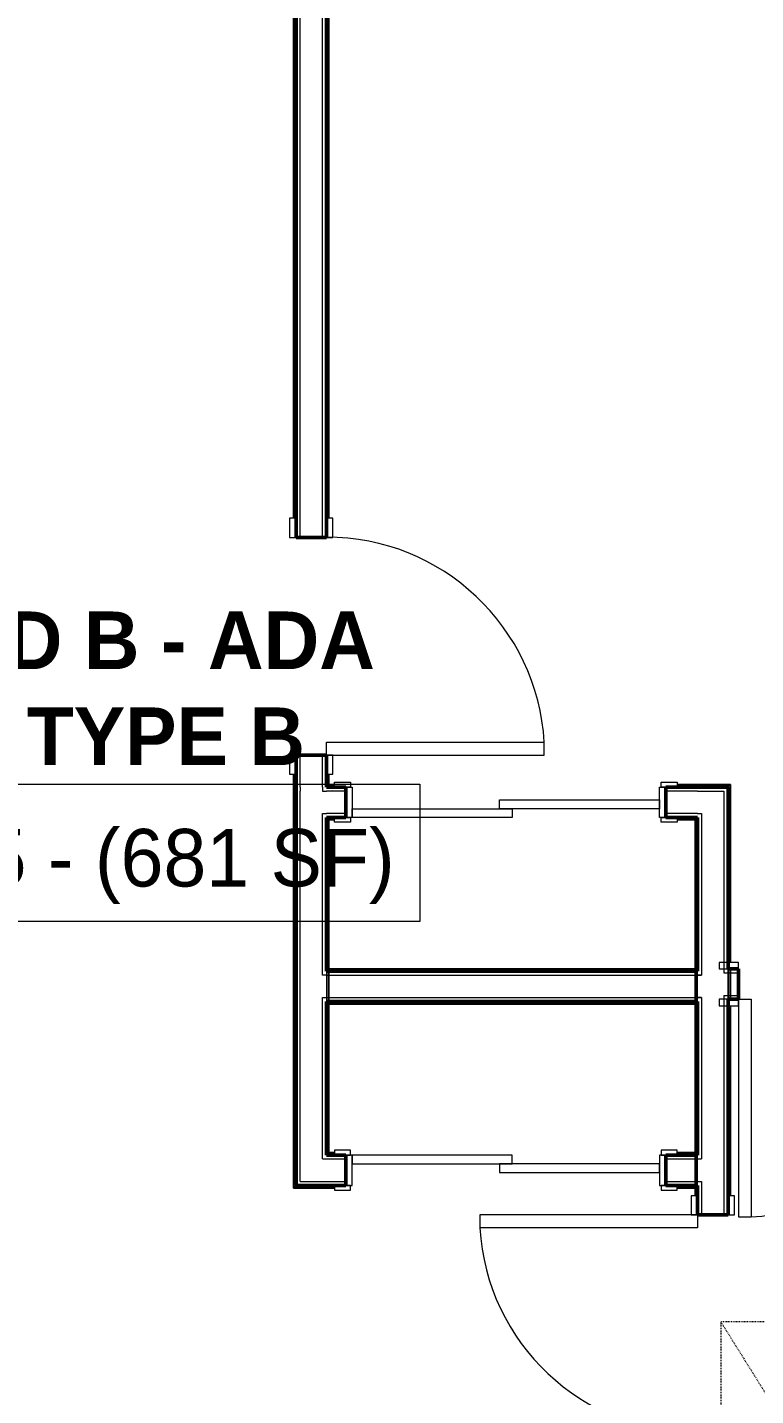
# Model space of a CAD drawing. Header units: inches. Extents: x -4218 to -1830, y 9756 to 12426.
# Drawn here: x -3090 to -2976.3, y 10524.6 to 10738.4 of the extents above; entities that cross this region are included whole.
import ezdxf

# ---------------------------------------------------------------- set-up
doc = ezdxf.new("R2010")
doc.units = ezdxf.units.IN
doc.header["$MEASUREMENT"] = 0
doc.linetypes.add('Dash', pattern=[0.25, 0.125, -0.125])
for name, color, linetype, lineweight in [('0-1', 7, 'Continuous', 5), ('0-2', 252, 'Continuous', 9), ('A-AREA-IDEN', 2, 'Continuous', 9), ('A-DOOR-1', 7, 'Continuous', 9), ('A-DOOR-2', 50, 'Continuous', 20), ('A-DOOR-FRAM-1', 50, 'Continuous', 20), ('A-GENM-HDLN-1', 7, 'Dash', 9), ('A-GENM-HDLN-2', 252, 'Dash', 9), ('A-WALL-1', 250, 'Continuous', 50), ('A-WALL-2', 10, 'Continuous', 13), ('A-WALL-3', 253, 'Continuous', 9), ('A-WALL-4', 254, 'Continuous', 9), ('A-WALL-5', 252, 'Continuous', 9), ('A-WALL-6', 7, 'Continuous', 9)]:
    doc.layers.add(name, color=color, linetype=linetype, lineweight=lineweight)
doc.styles.add('Century Gothic', font='ufonts.com_century-gothic.ttf', dxfattribs={"height": 9})
doc.styles.add('Century Gothic_B', font='GOTHICB.TTF', dxfattribs={"height": 9})

# ---------------------------------------------------------------- blocks, each defined once
blk = doc.blocks.new('Basic Wall _ INT - W4BØF - _5_8 GYP - 2X4 WOOD_BATT_ - 5_8 GYP_ - ___-2682874-BACKGROUND - 1ST FLOOR')
at = {"layer": 'A-WALL-3'}
for p, q in [((-3048.02, 10661.71), (-3048.02, 10658.71)), ((-3048.02, 10624.71), (-3048.02, 10621.71))]:
    blk.add_line(p, q, dxfattribs=at)
at = {"layer": 'A-WALL-5'}
for p, q in [((-3048.37, 10812.89), (-3048.43, 10812.89)), ((-3048.23, 10812.89), (-3048.37, 10812.89)), ((-3048.37, 10661.71), (-3048.37, 10812.89)), ((-3048.16, 10812.89), (-3048.22, 10812.89)), ((-3048.02, 10812.89), (-3048.04, 10812.89)), ((-3048.02, 10812.89), (-3048.02, 10661.71)), ((-3048.37, 10619.71), (-3048.37, 10621.71)), ((-3048.02, 10621.71), (-3048.02, 10619.71))]:
    blk.add_line(p, q, dxfattribs=at)
at = {"layer": 'A-WALL-6'}
for p, q in [((-3048.43, 10812.89), (-3048.15, 10812.89)), ((-3048.43, 10661.71), (-3048.43, 10812.89)), ((-3048.15, 10812.89), (-3048.15, 10661.71)), ((-3048.15, 10812.89), (-3048.06, 10812.89)), ((-3048.06, 10812.89), (-3048.02, 10812.89)), ((-3048.43, 10619.71), (-3048.43, 10621.71)), ((-3048.15, 10621.71), (-3048.15, 10619.71))]:
    blk.add_line(p, q, dxfattribs=at)
blk = doc.blocks.new('Basic Wall _ INT - W4BØF - _5_8 GYP - 2X4 WOOD_BATT_ - 5_8 GYP_ - ___-2682873-BACKGROUND - 1ST FLOOR')
at = {"layer": 'A-WALL-3'}
for p, q in [((-3042.92, 10785.63), (-3042.92, 10785.75)), ((-3043.27, 10785.34), (-3043.27, 10784.71)), ((-3042.92, 10785.54), (-3042.92, 10785.63)), ((-3042.92, 10785.48), (-3042.92, 10785.54)), ((-3042.92, 10784.72), (-3042.92, 10785.34)), ((-3042.92, 10781.21), (-3042.92, 10784.71)), ((-3043.27, 10781.21), (-3043.27, 10780.59)), ((-3042.92, 10780.59), (-3042.92, 10781.21)), ((-3042.92, 10780.39), (-3042.92, 10780.44)), ((-3042.92, 10780.3), (-3042.92, 10780.38)), ((-3042.92, 10780.18), (-3042.92, 10780.29)), ((-3043.27, 10661.71), (-3043.27, 10658.71)), ((-3043.27, 10624.71), (-3043.27, 10621.71)), ((-3043.27, 10619.71), (-3043.25, 10619.74)), ((-3043.13, 10619.85), (-3043.07, 10619.92)), ((-3043.06, 10619.92), (-3042.92, 10620.07)), ((-3042.92, 10620.07), (-3042.86, 10620.13))]:
    blk.add_line(p, q, dxfattribs=at)
at = {"layer": 'A-WALL-4'}
blk.add_line((-3043.27, 10784.71), (-3043.27, 10781.21), dxfattribs=at)
at = {"layer": 'A-WALL-5'}
for p, q in [((-3043.25, 10812.89), (-3043.27, 10812.89)), ((-3043.27, 10812.89), (-3043.27, 10785.34)), ((-3043.07, 10812.89), (-3043.13, 10812.89)), ((-3042.92, 10812.89), (-3043.06, 10812.89)), ((-3042.86, 10812.89), (-3042.92, 10812.89)), ((-3042.92, 10785.75), (-3042.92, 10812.89)), ((-3042.86, 10785.63), (-3042.86, 10785.75)), ((-3043.15, 10784.72), (-3043.15, 10785.34)), ((-3043.15, 10781.21), (-3043.15, 10784.7)), ((-3042.86, 10785.54), (-3042.86, 10785.63)), ((-3042.86, 10785.48), (-3042.86, 10785.54)), ((-3042.86, 10784.73), (-3042.86, 10785.34)), ((-3042.86, 10781.21), (-3042.86, 10784.71)), ((-3043.27, 10780.59), (-3043.27, 10661.71)), ((-3043.15, 10780.59), (-3043.15, 10781.21)), ((-3042.92, 10661.71), (-3042.92, 10780.18)), ((-3042.86, 10780.59), (-3042.86, 10781.2)), ((-3042.86, 10780.39), (-3042.86, 10780.44)), ((-3042.86, 10780.3), (-3042.86, 10780.38)), ((-3042.86, 10780.18), (-3042.86, 10780.29)), ((-3043.27, 10621.71), (-3043.27, 10619.71)), ((-3042.92, 10620.07), (-3042.92, 10621.71))]:
    blk.add_line(p, q, dxfattribs=at)
at = {"layer": 'A-WALL-6'}
for p, q in [((-3043.27, 10812.89), (-3043.23, 10812.89)), ((-3043.23, 10812.89), (-3043.15, 10812.89)), ((-3043.15, 10785.34), (-3043.15, 10812.89)), ((-3043.15, 10812.89), (-3042.86, 10812.89)), ((-3042.86, 10785.75), (-3042.86, 10812.89)), ((-3043.15, 10661.71), (-3043.15, 10780.59)), ((-3042.86, 10661.71), (-3042.86, 10780.18)), ((-3043.15, 10619.84), (-3043.15, 10621.71)), ((-3042.86, 10620.13), (-3042.86, 10621.71))]:
    blk.add_line(p, q, dxfattribs=at)
at = {"layer": 'A-WALL-6', "flags": 128}
for points in [[(-3043.15, 10619.84), (-3043.15, 10619.84), (-3043.16, 10619.83), (-3043.17, 10619.82), (-3043.19, 10619.8), (-3043.21, 10619.78), (-3043.23, 10619.76)], [(-3042.86, 10620.13), (-3042.98, 10620.01), (-3043.07, 10619.92), (-3043.13, 10619.86), (-3043.15, 10619.84)]]:
    blk.add_lwpolyline(points, dxfattribs=at)
blk = doc.blocks.new('Basic Wall _ INT - W4BØF - _5_8 GYP - 2X4 WOOD_BATT_ - 5_8 GYP_ - ___-2682876-BACKGROUND - 1ST FLOOR')
at = {"layer": 'A-WALL-3'}
for p, q in [((-3048.37, 10557.11), (-3048.43, 10557.05)), ((-3048.23, 10557.26), (-3048.37, 10557.11)), ((-3048.16, 10557.32), (-3048.22, 10557.26)), ((-3048.02, 10557.46), (-3048.04, 10557.44)), ((-3041.33, 10557.46), (-3042.02, 10557.46)), ((-2988.52, 10557.46), (-2990.27, 10557.46)), ((-2985.74, 10557.11), (-2985.63, 10557.11)), ((-2985.62, 10557.11), (-2985.53, 10557.11)), ((-2985.53, 10557.11), (-2985.47, 10557.11)), ((-2985.32, 10557.4), (-2985.32, 10557.36)), ((-2985.32, 10557.36), (-2985.32, 10557.35)), ((-2985.32, 10557.35), (-2985.32, 10557.34)), ((-2985.32, 10557.34), (-2985.32, 10557.34)), ((-2985.32, 10557.34), (-2985.32, 10557.05))]:
    blk.add_line(p, q, dxfattribs=at)
at = {"layer": 'A-WALL-4'}
for p, q in [((-2985.32, 10557.44), (-2985.32, 10557.46)), ((-2985.32, 10557.26), (-2985.32, 10557.32)), ((-2985.32, 10557.11), (-2985.32, 10557.26)), ((-2985.32, 10557.05), (-2985.32, 10557.11))]:
    blk.add_line(p, q, dxfattribs=at)
at = {"layer": 'A-WALL-5'}
for p, q in [((-3048.37, 10557.11), (-3042.02, 10557.11)), ((-3042.02, 10557.46), (-3048.02, 10557.46)), ((-2985.32, 10557.46), (-2988.52, 10557.46)), ((-2988.52, 10557.11), (-2985.74, 10557.11)), ((-2985.74, 10557.05), (-2985.63, 10557.05)), ((-2985.62, 10557.05), (-2985.53, 10557.05)), ((-2985.53, 10557.05), (-2985.47, 10557.05)), ((-2985.32, 10557.46), (-2985.32, 10557.42)), ((-2985.32, 10557.42), (-2985.32, 10557.4))]:
    blk.add_line(p, q, dxfattribs=at)
at = {"layer": 'A-WALL-6'}
for p, q in [((-3048.43, 10557.05), (-3042.02, 10557.05)), ((-3048.15, 10557.34), (-3042.02, 10557.34)), ((-2988.52, 10557.34), (-2985.32, 10557.34)), ((-2988.52, 10557.05), (-2985.74, 10557.05))]:
    blk.add_line(p, q, dxfattribs=at)
at = {"layer": 'A-WALL-6', "flags": 128}
for points in [[(-3048.43, 10557.05), (-3048.31, 10557.17), (-3048.22, 10557.26), (-3048.17, 10557.32), (-3048.15, 10557.34)], [(-3048.15, 10557.34), (-3048.14, 10557.34), (-3048.13, 10557.35), (-3048.12, 10557.36), (-3048.1, 10557.38), (-3048.08, 10557.4), (-3048.06, 10557.42)]]:
    blk.add_lwpolyline(points, dxfattribs=at)
blk = doc.blocks.new('Basic Wall _ INT - W4BØF - _5_8 GYP - 2X4 WOOD_BATT_ - 5_8 GYP_ - ___-2682875-BACKGROUND - 1ST FLOOR')
at = {"layer": 'A-WALL-3'}
for p, q in [((-3043.25, 10562.24), (-3043.27, 10562.21)), ((-3043.07, 10562.42), (-3043.13, 10562.35)), ((-3042.92, 10562.57), (-3043.06, 10562.42)), ((-3042.86, 10562.63), (-3042.92, 10562.57)), ((-3040.27, 10562.21), (-3042.02, 10562.21)), ((-2988.52, 10562.21), (-2990.27, 10562.21)), ((-2985.74, 10562.57), (-2985.64, 10562.57)), ((-2985.62, 10562.57), (-2985.54, 10562.57)), ((-2985.53, 10562.57), (-2985.48, 10562.57)), ((-2985.32, 10562.63), (-2985.32, 10562.42)), ((-2985.32, 10562.42), (-2985.32, 10562.36)), ((-2985.32, 10562.36), (-2985.32, 10562.34)), ((-2985.32, 10562.34), (-2985.32, 10562.28))]:
    blk.add_line(p, q, dxfattribs=at)
at = {"layer": 'A-WALL-4'}
for p, q in [((-2985.32, 10562.57), (-2985.32, 10562.63)), ((-2985.32, 10562.42), (-2985.32, 10562.57)), ((-2985.32, 10562.35), (-2985.32, 10562.42)), ((-2985.32, 10562.21), (-2985.32, 10562.24))]:
    blk.add_line(p, q, dxfattribs=at)
at = {"layer": 'A-WALL-5'}
for p, q in [((-3042.02, 10562.21), (-3043.27, 10562.21)), ((-3042.92, 10562.57), (-3042.02, 10562.57)), ((-2988.52, 10562.57), (-2985.74, 10562.57)), ((-2985.32, 10562.21), (-2988.52, 10562.21)), ((-2985.74, 10562.63), (-2985.64, 10562.63)), ((-2985.62, 10562.63), (-2985.54, 10562.63)), ((-2985.53, 10562.63), (-2985.48, 10562.63)), ((-2985.32, 10562.28), (-2985.32, 10562.26)), ((-2985.32, 10562.26), (-2985.32, 10562.21))]:
    blk.add_line(p, q, dxfattribs=at)
at = {"layer": 'A-WALL-6'}
for p, q in [((-3042.02, 10562.34), (-3043.15, 10562.34)), ((-3042.86, 10562.63), (-3042.02, 10562.63)), ((-2988.52, 10562.63), (-2985.74, 10562.63)), ((-2985.32, 10562.34), (-2988.52, 10562.34))]:
    blk.add_line(p, q, dxfattribs=at)
at = {"layer": 'A-WALL-6', "flags": 128}
for points in [[(-3043.23, 10562.26), (-3043.21, 10562.28), (-3043.19, 10562.3), (-3043.17, 10562.32), (-3043.16, 10562.33), (-3043.15, 10562.34), (-3043.15, 10562.34)], [(-3043.15, 10562.34), (-3043.13, 10562.36), (-3043.07, 10562.42), (-3042.98, 10562.51), (-3042.86, 10562.63)]]:
    blk.add_lwpolyline(points, dxfattribs=at)
blk = doc.blocks.new('Basic Wall _ INT - W4BØF - _5_8 GYP - 2X4 WOOD_BATT_ - 5_8 GYP_ - ___-2682878-BACKGROUND - 1ST FLOOR')
at = {"layer": 'A-WALL-3'}
for p, q in [((-2985.53, 10614.76), (-2985.67, 10614.61)), ((-2985.46, 10614.82), (-2985.53, 10614.76)), ((-2985.32, 10614.96), (-2985.35, 10614.94)), ((-2985.67, 10614.61), (-2985.74, 10614.55)), ((-2985.67, 10591.38), (-2985.67, 10591.26)), ((-2985.67, 10591.26), (-2985.67, 10591.17)), ((-2985.67, 10591.17), (-2985.67, 10591.11)), ((-2985.67, 10590.96), (-2985.67, 10586.86)), ((-2985.32, 10586.21), (-2985.32, 10590.96)), ((-2985.67, 10586.84), (-2985.67, 10586.21)), ((-2985.67, 10586.07), (-2985.67, 10586.01)), ((-2985.67, 10586.01), (-2985.67, 10585.92)), ((-2985.67, 10585.92), (-2985.67, 10585.8)), ((-2985.67, 10562.63), (-2985.67, 10562.52)), ((-2985.67, 10562.51), (-2985.67, 10562.42)), ((-2985.67, 10562.42), (-2985.67, 10562.36)), ((-2985.67, 10562.21), (-2985.67, 10557.46)), ((-2985.32, 10557.46), (-2985.32, 10562.21)), ((-2985.67, 10557.32), (-2985.67, 10557.27)), ((-2985.67, 10557.26), (-2985.67, 10557.18)), ((-2985.67, 10557.17), (-2985.67, 10557.06)), ((-2985.32, 10515.84), (-2985.32, 10518.84)), ((-2985.67, 10496.6), (-2985.67, 10496.49)), ((-2985.67, 10496.48), (-2985.67, 10496.4)), ((-2985.67, 10496.39), (-2985.67, 10496.34)), ((-2985.67, 10496.19), (-2985.67, 10491.44)), ((-2985.32, 10491.44), (-2985.32, 10496.19)), ((-2985.67, 10491.29), (-2985.67, 10491.24)), ((-2985.67, 10491.24), (-2985.67, 10491.15)), ((-2985.67, 10491.15), (-2985.67, 10491.03)), ((-2985.62, 10457.54), (-2985.74, 10457.54)), ((-2985.67, 10458.16), (-2985.67, 10457.54)), ((-2985.53, 10457.54), (-2985.62, 10457.54)), ((-2985.45, 10457.54), (-2985.53, 10457.54)), ((-2985.37, 10457.54), (-2985.45, 10457.54)), ((-2985.32, 10457.54), (-2985.37, 10457.54)), ((-2985.32, 10457.54), (-2985.32, 10458.16))]:
    blk.add_line(p, q, dxfattribs=at)
at = {"layer": 'A-WALL-4'}
for p, q in [((-2985.74, 10457.54), (-2985.67, 10457.54)), ((-2985.67, 10457.54), (-2985.53, 10457.54)), ((-2985.53, 10457.54), (-2985.46, 10457.54)), ((-2985.35, 10457.54), (-2985.32, 10457.54))]:
    blk.add_line(p, q, dxfattribs=at)
at = {"layer": 'A-WALL-5'}
for p, q in [((-2985.32, 10590.96), (-2985.32, 10614.96)), ((-2985.67, 10614.61), (-2985.67, 10591.38)), ((-2985.74, 10591.38), (-2985.74, 10591.26)), ((-2985.74, 10591.26), (-2985.74, 10591.17)), ((-2985.74, 10591.17), (-2985.74, 10591.11)), ((-2985.74, 10590.96), (-2985.74, 10586.86)), ((-2985.45, 10590.96), (-2985.45, 10586.85)), ((-2985.74, 10586.84), (-2985.74, 10586.21)), ((-2985.45, 10586.84), (-2985.45, 10586.21)), ((-2985.74, 10586.07), (-2985.74, 10586.01)), ((-2985.74, 10586.01), (-2985.74, 10585.92)), ((-2985.74, 10585.92), (-2985.74, 10585.8)), ((-2985.67, 10585.8), (-2985.67, 10562.63)), ((-2985.32, 10562.21), (-2985.32, 10586.21)), ((-2985.74, 10562.63), (-2985.74, 10562.52)), ((-2985.74, 10562.51), (-2985.74, 10562.42)), ((-2985.74, 10562.42), (-2985.74, 10562.36)), ((-2985.74, 10562.21), (-2985.74, 10557.46)), ((-2985.45, 10562.2), (-2985.45, 10557.48)), ((-2985.74, 10557.32), (-2985.74, 10557.27)), ((-2985.74, 10557.26), (-2985.74, 10557.18)), ((-2985.74, 10557.17), (-2985.74, 10557.06)), ((-2985.67, 10557.06), (-2985.67, 10555.84)), ((-2985.32, 10555.84), (-2985.32, 10557.46)), ((-2985.67, 10515.84), (-2985.67, 10496.6)), ((-2985.32, 10496.19), (-2985.32, 10515.84)), ((-2985.74, 10496.6), (-2985.74, 10496.49)), ((-2985.74, 10496.48), (-2985.74, 10496.4)), ((-2985.74, 10496.39), (-2985.74, 10496.34)), ((-2985.74, 10496.19), (-2985.74, 10491.44)), ((-2985.45, 10496.17), (-2985.45, 10492.06)), ((-2985.74, 10491.29), (-2985.74, 10491.24)), ((-2985.74, 10491.24), (-2985.74, 10491.15)), ((-2985.74, 10491.15), (-2985.74, 10491.04)), ((-2985.67, 10491.03), (-2985.67, 10458.16)), ((-2985.45, 10492.05), (-2985.45, 10491.44)), ((-2985.32, 10458.16), (-2985.32, 10491.44)), ((-2985.74, 10458.16), (-2985.74, 10457.54)), ((-2985.45, 10458.16), (-2985.45, 10457.54))]:
    blk.add_line(p, q, dxfattribs=at)
at = {"layer": 'A-WALL-6'}
for p, q in [((-2985.45, 10614.84), (-2985.45, 10590.96)), ((-2985.74, 10614.55), (-2985.74, 10591.38)), ((-2985.74, 10585.8), (-2985.74, 10562.63)), ((-2985.45, 10586.21), (-2985.45, 10562.21)), ((-2985.74, 10557.05), (-2985.74, 10555.84)), ((-2985.45, 10557.46), (-2985.45, 10555.84)), ((-2985.74, 10515.84), (-2985.74, 10496.6)), ((-2985.45, 10515.84), (-2985.45, 10496.19)), ((-2985.74, 10491.03), (-2985.74, 10458.16)), ((-2985.45, 10491.44), (-2985.45, 10458.16))]:
    blk.add_line(p, q, dxfattribs=at)
at = {"layer": 'A-WALL-6', "flags": 128}
for points in [[(-2985.74, 10614.55), (-2985.62, 10614.67), (-2985.53, 10614.76), (-2985.47, 10614.82), (-2985.45, 10614.84)], [(-2985.45, 10614.84), (-2985.45, 10614.84), (-2985.44, 10614.85), (-2985.42, 10614.86), (-2985.41, 10614.88), (-2985.39, 10614.9), (-2985.37, 10614.92)]]:
    blk.add_lwpolyline(points, dxfattribs=at)
blk = doc.blocks.new('Basic Wall _ INT - W4BØF - _5_8 GYP - 2X4 WOOD_BATT_ - 5_8 GYP_ - ___-2682877-BACKGROUND - 1ST FLOOR')
at = {"layer": 'A-WALL-3'}
for p, q in [((-2980.55, 10619.74), (-2980.57, 10619.71)), ((-2980.37, 10619.92), (-2980.43, 10619.85)), ((-2980.22, 10620.07), (-2980.37, 10619.92)), ((-2980.16, 10620.13), (-2980.22, 10620.07)), ((-2980.57, 10586.54), (-2980.57, 10591.29)), ((-2980.22, 10591.29), (-2980.22, 10587.95)), ((-2980.22, 10587.92), (-2980.22, 10586.54)), ((-2980.57, 10552.84), (-2980.57, 10555.84)), ((-2980.57, 10515.84), (-2980.57, 10518.84)), ((-2980.57, 10457.54), (-2980.57, 10458.13)), ((-2980.53, 10457.54), (-2980.57, 10457.54)), ((-2980.49, 10457.54), (-2980.53, 10457.54)), ((-2980.46, 10457.54), (-2980.49, 10457.54)), ((-2980.45, 10457.54), (-2980.46, 10457.54)), ((-2980.28, 10457.54), (-2980.45, 10457.54)), ((-2980.45, 10457.54), (-2980.45, 10457.54)), ((-2980.16, 10457.54), (-2980.28, 10457.54)), ((-2980.22, 10458.13), (-2980.22, 10457.54))]:
    blk.add_line(p, q, dxfattribs=at)
at = {"layer": 'A-WALL-4'}
for p, q in [((-2980.57, 10457.54), (-2980.55, 10457.54)), ((-2980.43, 10457.54), (-2980.37, 10457.54)), ((-2980.37, 10457.54), (-2980.22, 10457.54)), ((-2980.22, 10457.54), (-2980.16, 10457.54))]:
    blk.add_line(p, q, dxfattribs=at)
at = {"layer": 'A-WALL-5'}
for p, q in [((-2980.57, 10592.29), (-2980.57, 10619.71)), ((-2980.22, 10620.07), (-2980.22, 10592.29)), ((-2980.45, 10586.54), (-2980.45, 10591.29)), ((-2980.16, 10591.29), (-2980.16, 10586.54)), ((-2980.57, 10555.84), (-2980.57, 10585.54)), ((-2980.22, 10585.54), (-2980.22, 10555.84)), ((-2980.57, 10488.13), (-2980.57, 10515.84)), ((-2980.22, 10515.84), (-2980.22, 10488.13)), ((-2980.45, 10457.54), (-2980.45, 10458.13)), ((-2980.16, 10458.13), (-2980.16, 10457.54))]:
    blk.add_line(p, q, dxfattribs=at)
at = {"layer": 'A-WALL-6'}
for p, q in [((-2980.45, 10592.29), (-2980.45, 10619.84)), ((-2980.16, 10620.13), (-2980.16, 10592.29)), ((-2980.45, 10555.84), (-2980.45, 10585.54)), ((-2980.16, 10585.54), (-2980.16, 10555.84)), ((-2980.45, 10488.13), (-2980.45, 10515.84)), ((-2980.16, 10515.84), (-2980.16, 10488.13))]:
    blk.add_line(p, q, dxfattribs=at)
at = {"layer": 'A-WALL-6', "flags": 128}
for points in [[(-2980.53, 10619.76), (-2980.51, 10619.78), (-2980.49, 10619.8), (-2980.47, 10619.82), (-2980.46, 10619.83), (-2980.45, 10619.84), (-2980.45, 10619.84)], [(-2980.45, 10619.84), (-2980.43, 10619.86), (-2980.37, 10619.92), (-2980.28, 10620.01), (-2980.16, 10620.13)]]:
    blk.add_lwpolyline(points, dxfattribs=at)
blk = doc.blocks.new('SWING - SINGLE - FLUSH - 2-10 x 6-8 - PRIVACY-3199407-BACKGROUND - 1ST FLOOR')
at = {"layer": 'A-DOOR-1'}
blk.add_arc((17, 2.37), 34.07, 93.3657, 180, dxfattribs=at)
at = {"layer": 'A-DOOR-2'}
for p, q in [((15, 2.37), (15, 36.38)), ((17, 36.38), (15, 36.38)), ((17, 2.37), (17, 36.38)), ((17, 2.37), (15, 2.37))]:
    blk.add_line(p, q, dxfattribs=at)
at = {"layer": 'A-DOOR-FRAM-1'}
for p, q in [((-17, 3.37), (-20, 3.37)), ((-20, 3.37), (-20, 2.37)), ((-20, 2.37), (-17, 2.37)), ((-17, 2.37), (-17, 3.37)), ((20, 3.37), (17, 3.37)), ((17, 3.37), (17, 2.37)), ((17, 2.37), (20, 2.37)), ((20, 2.37), (20, 3.37)), ((-17, -2.38), (-20, -2.38)), ((-20, -2.38), (-20, -3.38)), ((-20, -3.38), (-17, -3.38)), ((-17, -3.38), (-17, -2.38)), ((20, -2.38), (17, -2.38)), ((17, -2.38), (17, -3.38)), ((17, -3.38), (20, -3.38)), ((20, -3.38), (20, -2.38))]:
    blk.add_line(p, q, dxfattribs=at)
blk = doc.blocks.new('Basic Wall _ INT - W4BØF - _5_8 GYP - 2X4 WOOD_BATT_ - 5_8 GYP_ - ___-2682884-BACKGROUND - 1ST FLOOR')
at = {"layer": 'A-WALL-3'}
for p, q in [((-3048.43, 10557.05), (-3048.37, 10557.11)), ((-3048.37, 10557.11), (-3048.23, 10557.26)), ((-3048.22, 10557.26), (-3048.16, 10557.32)), ((-3048.04, 10557.44), (-3048.02, 10557.46))]:
    blk.add_line(p, q, dxfattribs=at)
at = {"layer": 'A-WALL-5'}
for p, q in [((-3048.37, 10557.11), (-3048.37, 10619.71)), ((-3048.02, 10619.71), (-3048.02, 10557.46))]:
    blk.add_line(p, q, dxfattribs=at)
at = {"layer": 'A-WALL-6'}
for p, q in [((-3048.43, 10557.05), (-3048.43, 10619.71)), ((-3048.15, 10619.71), (-3048.15, 10557.34))]:
    blk.add_line(p, q, dxfattribs=at)
at = {"layer": 'A-WALL-6', "flags": 128}
for points in [[(-3048.15, 10557.34), (-3048.17, 10557.32), (-3048.22, 10557.26), (-3048.31, 10557.17), (-3048.43, 10557.05)], [(-3048.06, 10557.42), (-3048.08, 10557.4), (-3048.1, 10557.38), (-3048.12, 10557.36), (-3048.13, 10557.35), (-3048.14, 10557.34), (-3048.15, 10557.34)]]:
    blk.add_lwpolyline(points, dxfattribs=at)
blk = doc.blocks.new('Basic Wall _ INT - W4BØF - _5_8 GYP - 2X4 WOOD_BATT_ - 5_8 GYP_ - ___-2682883-BACKGROUND - 1ST FLOOR')
at = {"layer": 'A-WALL-3'}
for p, q in [((-3043.25, 10614.94), (-3043.27, 10614.96)), ((-3043.07, 10614.76), (-3043.13, 10614.82)), ((-3042.92, 10614.61), (-3043.06, 10614.76)), ((-3042.86, 10614.55), (-3042.92, 10614.61)), ((-3042.92, 10591.26), (-3042.92, 10591.38)), ((-3042.92, 10591.17), (-3042.92, 10591.26)), ((-3042.92, 10591.11), (-3042.92, 10591.17)), ((-3043.27, 10590.96), (-3043.27, 10586.21)), ((-3042.92, 10590.34), (-3042.92, 10590.96)), ((-3042.92, 10586.21), (-3042.92, 10590.32)), ((-3042.92, 10586.01), (-3042.92, 10586.07)), ((-3042.92, 10585.92), (-3042.92, 10586.01)), ((-3042.92, 10585.8), (-3042.92, 10585.92)), ((-3043.27, 10562.21), (-3043.25, 10562.24)), ((-3043.13, 10562.35), (-3043.07, 10562.42)), ((-3043.06, 10562.42), (-3042.92, 10562.57)), ((-3042.92, 10562.57), (-3042.86, 10562.63))]:
    blk.add_line(p, q, dxfattribs=at)
at = {"layer": 'A-WALL-5'}
for p, q in [((-3043.27, 10614.96), (-3043.27, 10590.96)), ((-3042.92, 10591.38), (-3042.92, 10614.61)), ((-3042.86, 10591.26), (-3042.86, 10591.38)), ((-3042.86, 10591.17), (-3042.86, 10591.26)), ((-3042.86, 10591.11), (-3042.86, 10591.17)), ((-3043.15, 10590.34), (-3043.15, 10590.96)), ((-3043.15, 10586.21), (-3043.15, 10590.33)), ((-3042.86, 10590.34), (-3042.86, 10590.96)), ((-3042.86, 10586.21), (-3042.86, 10590.31)), ((-3043.27, 10586.21), (-3043.27, 10562.21)), ((-3042.92, 10562.57), (-3042.92, 10585.8)), ((-3042.86, 10586.01), (-3042.86, 10586.07)), ((-3042.86, 10585.92), (-3042.86, 10586.01)), ((-3042.86, 10585.8), (-3042.86, 10585.92))]:
    blk.add_line(p, q, dxfattribs=at)
at = {"layer": 'A-WALL-6'}
for p, q in [((-3043.15, 10590.96), (-3043.15, 10614.84)), ((-3042.86, 10591.38), (-3042.86, 10614.55)), ((-3043.15, 10562.34), (-3043.15, 10586.21)), ((-3042.86, 10562.63), (-3042.86, 10585.8))]:
    blk.add_line(p, q, dxfattribs=at)
at = {"layer": 'A-WALL-6', "flags": 128}
for points in [[(-3043.23, 10614.92), (-3043.21, 10614.9), (-3043.19, 10614.88), (-3043.17, 10614.86), (-3043.16, 10614.85), (-3043.15, 10614.84), (-3043.15, 10614.84)], [(-3043.15, 10614.84), (-3043.13, 10614.82), (-3043.07, 10614.76), (-3042.98, 10614.67), (-3042.86, 10614.55)], [(-3043.15, 10562.34), (-3043.15, 10562.34), (-3043.16, 10562.33), (-3043.17, 10562.32), (-3043.19, 10562.3), (-3043.21, 10562.28), (-3043.23, 10562.26)], [(-3042.86, 10562.63), (-3042.98, 10562.51), (-3043.07, 10562.42), (-3043.13, 10562.36), (-3043.15, 10562.34)]]:
    blk.add_lwpolyline(points, dxfattribs=at)
blk = doc.blocks.new('Basic Wall _ INT - W4BØF - _5_8 GYP - 2X4 WOOD_BATT_ - 5_8 GYP_ - ___-2682886-BACKGROUND - 1ST FLOOR')
at = {"layer": 'A-WALL-3'}
for p, q in [((-3043.27, 10614.96), (-3043.25, 10614.94)), ((-3043.13, 10614.82), (-3043.07, 10614.76)), ((-3043.06, 10614.76), (-3042.92, 10614.61)), ((-3042.02, 10614.96), (-3040.27, 10614.96)), ((-2990.27, 10614.96), (-2988.52, 10614.96)), ((-2985.67, 10614.61), (-2985.53, 10614.76)), ((-2985.53, 10614.76), (-2985.46, 10614.82)), ((-2985.35, 10614.94), (-2985.32, 10614.96)), ((-3042.92, 10614.61), (-3042.86, 10614.55)), ((-2985.74, 10614.55), (-2985.67, 10614.61))]:
    blk.add_line(p, q, dxfattribs=at)
at = {"layer": 'A-WALL-5'}
for p, q in [((-3043.27, 10614.96), (-3042.02, 10614.96)), ((-2988.52, 10614.96), (-2985.32, 10614.96)), ((-3042.02, 10614.61), (-3042.92, 10614.61)), ((-2985.67, 10614.61), (-2988.52, 10614.61))]:
    blk.add_line(p, q, dxfattribs=at)
at = {"layer": 'A-WALL-6'}
for p, q in [((-3043.15, 10614.84), (-3042.02, 10614.84)), ((-2988.52, 10614.84), (-2985.45, 10614.84)), ((-3042.02, 10614.55), (-3042.86, 10614.55)), ((-2985.74, 10614.55), (-2988.52, 10614.55))]:
    blk.add_line(p, q, dxfattribs=at)
at = {"layer": 'A-WALL-6', "flags": 128}
for points in [[(-3043.15, 10614.84), (-3043.15, 10614.84), (-3043.16, 10614.85), (-3043.17, 10614.86), (-3043.19, 10614.88), (-3043.21, 10614.9), (-3043.23, 10614.92)], [(-3042.86, 10614.55), (-3042.98, 10614.67), (-3043.07, 10614.76), (-3043.13, 10614.82), (-3043.15, 10614.84)], [(-2985.45, 10614.84), (-2985.47, 10614.82), (-2985.53, 10614.76), (-2985.62, 10614.67), (-2985.74, 10614.55)], [(-2985.37, 10614.92), (-2985.39, 10614.9), (-2985.41, 10614.88), (-2985.42, 10614.86), (-2985.44, 10614.85), (-2985.45, 10614.84), (-2985.45, 10614.84)]]:
    blk.add_lwpolyline(points, dxfattribs=at)
blk = doc.blocks.new('Basic Wall _ INT - W4BØF - _5_8 GYP - 2X4 WOOD_BATT_ - 5_8 GYP_ - ___-2682885-BACKGROUND - 1ST FLOOR')
at = {"layer": 'A-WALL-3'}
for p, q in [((-3043.25, 10619.74), (-3043.27, 10619.71)), ((-3043.07, 10619.92), (-3043.13, 10619.85)), ((-3042.92, 10620.07), (-3043.06, 10619.92)), ((-3042.86, 10620.13), (-3042.92, 10620.07)), ((-3042.02, 10619.71), (-3040.27, 10619.71)), ((-2990.27, 10619.71), (-2988.52, 10619.71)), ((-2980.57, 10619.71), (-2980.55, 10619.74)), ((-2980.43, 10619.85), (-2980.37, 10619.92)), ((-2980.37, 10619.92), (-2980.22, 10620.07)), ((-2980.22, 10620.07), (-2980.16, 10620.13))]:
    blk.add_line(p, q, dxfattribs=at)
at = {"layer": 'A-WALL-5'}
for p, q in [((-3043.27, 10619.71), (-3042.02, 10619.71)), ((-3042.02, 10620.07), (-3042.92, 10620.07)), ((-2980.22, 10620.07), (-2988.52, 10620.07)), ((-2988.52, 10619.71), (-2980.57, 10619.71))]:
    blk.add_line(p, q, dxfattribs=at)
at = {"layer": 'A-WALL-6'}
for p, q in [((-3042.02, 10619.84), (-3043.15, 10619.84)), ((-3042.02, 10620.13), (-3042.86, 10620.13)), ((-2980.16, 10620.13), (-2988.52, 10620.13)), ((-2980.45, 10619.84), (-2988.52, 10619.84))]:
    blk.add_line(p, q, dxfattribs=at)
at = {"layer": 'A-WALL-6', "flags": 128}
for points in [[(-3043.23, 10619.76), (-3043.21, 10619.78), (-3043.19, 10619.8), (-3043.17, 10619.82), (-3043.16, 10619.83), (-3043.15, 10619.84), (-3043.15, 10619.84)], [(-3043.15, 10619.84), (-3043.13, 10619.86), (-3043.07, 10619.92), (-3042.98, 10620.01), (-3042.86, 10620.13)], [(-2980.45, 10619.84), (-2980.45, 10619.84), (-2980.46, 10619.83), (-2980.47, 10619.82), (-2980.49, 10619.8), (-2980.51, 10619.78), (-2980.53, 10619.76)], [(-2980.16, 10620.13), (-2980.28, 10620.01), (-2980.37, 10619.92), (-2980.43, 10619.86), (-2980.45, 10619.84)]]:
    blk.add_lwpolyline(points, dxfattribs=at)
blk = doc.blocks.new('SLIDING - FLUSH - 4-0 x 6-8-3203584-BACKGROUND - 1ST FLOOR')
at = {"layer": 'A-DOOR-1'}
for p, q in [((-24.25, 3), (-26.75, 3)), ((-26.75, 3), (-26.75, 2.25)), ((-26.75, 2.25), (-24.25, 2.25)), ((-24.25, 2.25), (-24.25, 3)), ((24.25, 3), (24.25, 2.25)), ((26.75, 3), (24.25, 3)), ((24.25, 2.25), (26.75, 2.25)), ((26.75, 2.25), (26.75, 3)), ((-24.25, -2.5), (-26.75, -2.5)), ((-26.75, -2.5), (-26.75, -3.25)), ((-26.75, -3.25), (-24.25, -3.25)), ((-24.25, -3.25), (-24.25, -2.5)), ((26.75, -2.5), (24.25, -2.5)), ((24.25, -2.5), (24.25, -3.25)), ((24.25, -3.25), (26.75, -3.25)), ((26.75, -3.25), (26.75, -2.5))]:
    blk.add_line(p, q, dxfattribs=at)
at = {"layer": 'A-DOOR-2'}
for p, q in [((1, 2.25), (-24, 2.25)), ((-24, 2.25), (-24, 0.87)), ((1, 0.87), (1, 2.25)), ((-24, 0.87), (1, 0.87)), ((24, 0.87), (-1, 0.87)), ((-1, 0.87), (-1, -0.5)), ((24, -0.5), (24, 0.87)), ((-1, -0.5), (24, -0.5))]:
    blk.add_line(p, q, dxfattribs=at)
at = {"layer": 'A-DOOR-FRAM-1'}
for p, q in [((-24, 2.25), (-25, 2.25)), ((-25, 2.25), (-25, -2.5)), ((-24, -2.5), (-24, 2.25)), ((25, 2.25), (24, 2.25)), ((24, 2.25), (24, -2.5)), ((25, -2.5), (25, 2.25)), ((-25, -2.5), (-24, -2.5)), ((24, -2.5), (25, -2.5))]:
    blk.add_line(p, q, dxfattribs=at)
blk = doc.blocks.new('Basic Wall _ INT - W4BØF - _5_8 GYP - 2X4 WOOD_BATT_ - 5_8 GYP_ - ___-2682890-BACKGROUND - 1ST FLOOR')
at = {"layer": 'A-WALL-3'}
for p, q in [((-3043.27, 10591.11), (-3043.27, 10591.38)), ((-3043.27, 10591.09), (-3043.27, 10591.11)), ((-3043.07, 10591.32), (-3043.02, 10591.32)), ((-3042.98, 10591.32), (-3042.86, 10591.32)), ((-2985.74, 10591.32), (-2985.62, 10591.32)), ((-2985.58, 10591.32), (-2985.53, 10591.32)), ((-2985.32, 10591.38), (-2985.32, 10591.11)), ((-2985.32, 10591.11), (-2985.32, 10591.09)), ((-3043.27, 10591.08), (-3043.27, 10591.09)), ((-3043.27, 10591.07), (-3043.27, 10591.08)), ((-3043.27, 10591.03), (-3043.27, 10591.07)), ((-2985.32, 10591.09), (-2985.32, 10591.03))]:
    blk.add_line(p, q, dxfattribs=at)
at = {"layer": 'A-WALL-4'}
for p, q in [((-3043.27, 10591.38), (-3043.27, 10591.32)), ((-3043.27, 10591.32), (-3043.27, 10591.17)), ((-3043.27, 10591.17), (-3043.27, 10591.1)), ((-2985.32, 10591.32), (-2985.32, 10591.38)), ((-2985.32, 10591.17), (-2985.32, 10591.32)), ((-2985.32, 10591.1), (-2985.32, 10591.17)), ((-3043.27, 10590.99), (-3043.27, 10590.96)), ((-2985.32, 10590.96), (-2985.32, 10590.99))]:
    blk.add_line(p, q, dxfattribs=at)
at = {"layer": 'A-WALL-5'}
for p, q in [((-3043.07, 10591.38), (-3043.02, 10591.38)), ((-3042.98, 10591.38), (-3042.86, 10591.38)), ((-3042.86, 10591.32), (-2985.74, 10591.32)), ((-2985.74, 10591.38), (-2985.62, 10591.38)), ((-2985.58, 10591.38), (-2985.53, 10591.38)), ((-3043.27, 10591.01), (-3043.27, 10591.03)), ((-3043.27, 10590.96), (-3043.27, 10591.01)), ((-2985.32, 10590.96), (-3043.27, 10590.96)), ((-2985.32, 10591.03), (-2985.32, 10591.01)), ((-2985.32, 10591.01), (-2985.32, 10590.96))]:
    blk.add_line(p, q, dxfattribs=at)
at = {"layer": 'A-WALL-6'}
for p, q in [((-3042.86, 10591.38), (-2985.74, 10591.38)), ((-2985.32, 10591.09), (-3043.27, 10591.09))]:
    blk.add_line(p, q, dxfattribs=at)
blk = doc.blocks.new('Basic Wall _ INT - W4BØF - _5_8 GYP - 2X4 WOOD_BATT_ - 5_8 GYP_ - ___-2682889-BACKGROUND - 1ST FLOOR')
at = {"layer": 'A-WALL-3'}
for p, q in [((-3043.27, 10586.11), (-3043.27, 10586.15)), ((-3043.27, 10586.1), (-3043.27, 10586.11)), ((-3043.27, 10586.09), (-3043.27, 10586.1)), ((-3043.27, 10585.92), (-3043.27, 10586.09)), ((-3043.27, 10585.8), (-3043.27, 10585.92)), ((-3043.03, 10585.86), (-3042.86, 10585.86)), ((-2985.74, 10585.86), (-2985.62, 10585.86)), ((-2985.58, 10585.86), (-2985.53, 10585.86)), ((-2985.32, 10586.15), (-2985.32, 10586.11)), ((-2985.32, 10586.11), (-2985.32, 10586.09)), ((-2985.32, 10586.09), (-2985.32, 10586.09)), ((-2985.32, 10586.09), (-2985.32, 10586.07)), ((-2985.32, 10586.07), (-2985.32, 10586.01)), ((-2985.32, 10586.01), (-2985.32, 10585.8))]:
    blk.add_line(p, q, dxfattribs=at)
at = {"layer": 'A-WALL-4'}
for p, q in [((-3043.27, 10586.21), (-3043.27, 10586.19)), ((-3043.27, 10586.07), (-3043.27, 10586.01)), ((-3043.27, 10586.01), (-3043.27, 10585.86)), ((-3043.27, 10585.86), (-3043.27, 10585.8)), ((-2985.32, 10586.19), (-2985.32, 10586.21)), ((-2985.32, 10586.01), (-2985.32, 10586.07)), ((-2985.32, 10585.86), (-2985.32, 10586.01)), ((-2985.32, 10585.8), (-2985.32, 10585.86))]:
    blk.add_line(p, q, dxfattribs=at)
at = {"layer": 'A-WALL-5'}
for p, q in [((-3043.27, 10586.17), (-3043.27, 10586.21)), ((-2985.32, 10586.21), (-3043.27, 10586.21)), ((-3043.27, 10586.15), (-3043.27, 10586.17)), ((-3043.03, 10585.8), (-3042.86, 10585.8)), ((-3042.86, 10585.86), (-2985.74, 10585.86)), ((-2985.74, 10585.8), (-2985.62, 10585.8)), ((-2985.58, 10585.8), (-2985.53, 10585.8)), ((-2985.32, 10586.21), (-2985.32, 10586.17)), ((-2985.32, 10586.17), (-2985.32, 10586.15))]:
    blk.add_line(p, q, dxfattribs=at)
at = {"layer": 'A-WALL-6'}
for p, q in [((-3043.27, 10586.09), (-2985.32, 10586.09)), ((-3042.86, 10585.8), (-2985.74, 10585.8))]:
    blk.add_line(p, q, dxfattribs=at)
blk = doc.blocks.new('SLIDING - FLUSH - 4-0 x 6-8-3203583-BACKGROUND - 1ST FLOOR')
at = {"layer": 'A-DOOR-1'}
for p, q in [((-26.75, 3.25), (-24.25, 3.25)), ((-26.75, 2.5), (-26.75, 3.25)), ((-24.25, 2.5), (-26.75, 2.5)), ((-24.25, 3.25), (-24.25, 2.5)), ((24.25, 3.25), (26.75, 3.25)), ((24.25, 2.5), (24.25, 3.25)), ((26.75, 2.5), (24.25, 2.5)), ((26.75, 3.25), (26.75, 2.5)), ((-26.75, -2.25), (-24.25, -2.25)), ((-26.75, -3), (-26.75, -2.25)), ((-24.25, -3), (-26.75, -3)), ((-24.25, -2.25), (-24.25, -3)), ((24.25, -2.25), (26.75, -2.25)), ((24.25, -3), (24.25, -2.25)), ((26.75, -3), (24.25, -3)), ((26.75, -2.25), (26.75, -3))]:
    blk.add_line(p, q, dxfattribs=at)
at = {"layer": 'A-DOOR-2'}
for p, q in [((-1, -0.88), (-1, 0.5)), ((-1, 0.5), (24, 0.5)), ((24, 0.5), (24, -0.88)), ((-24, -2.25), (-24, -0.88)), ((-24, -0.88), (1, -0.88)), ((24, -0.88), (-1, -0.88)), ((1, -0.88), (1, -2.25)), ((1, -2.25), (-24, -2.25))]:
    blk.add_line(p, q, dxfattribs=at)
at = {"layer": 'A-DOOR-FRAM-1'}
for p, q in [((-25, -2.25), (-25, 2.5)), ((-25, 2.5), (-24, 2.5)), ((-24, 2.5), (-24, -2.25)), ((24, 2.5), (25, 2.5)), ((24, -2.25), (24, 2.5)), ((25, 2.5), (25, -2.25)), ((-24, -2.25), (-25, -2.25)), ((25, -2.25), (24, -2.25))]:
    blk.add_line(p, q, dxfattribs=at)
blk = doc.blocks.new('ADA Clearances - 30_x48_-V118-BACKGROUND - 1ST FLOOR')
at = {"layer": 'A-GENM-HDLN-1'}
for p, q in [((15, -24), (-15, 24)), ((13.86, 24), (-15, 24)), ((-15, 24), (-15, -24)), ((-15, -24), (13.86, 22.18)), ((15, -24), (15, -6.68)), ((-15, -24), (15, -24))]:
    blk.add_line(p, q, dxfattribs=at)
at = {"layer": 'A-GENM-HDLN-2'}
for p, q in [((13.86, 22.18), (15, 24)), ((15, 24), (13.86, 24)), ((15, -6.68), (15, 24))]:
    blk.add_line(p, q, dxfattribs=at)
blk = doc.blocks.new('CTR - 1st Phase - Unit Layouts_rvt-1-BACKGROUND - 1ST FLOOR')
at = {"layer": 'A-WALL-1'}
for p, q in [((-3048.02, 10812.89), (-3048.02, 10658.71)), ((-3043.27, 10658.71), (-3043.27, 10812.89)), ((-3048.02, 10658.71), (-3043.27, 10658.71)), ((-3048.02, 10624.71), (-3048.02, 10619.71)), ((-3043.27, 10624.71), (-3048.02, 10624.71)), ((-3043.27, 10619.71), (-3043.27, 10624.71)), ((-3048.02, 10619.71), (-3048.02, 10562.21)), ((-3040.27, 10619.71), (-3043.27, 10619.71)), ((-3040.27, 10614.96), (-3040.27, 10619.71)), ((-2985.32, 10619.71), (-2990.27, 10619.71)), ((-2990.27, 10619.71), (-2990.27, 10614.96)), ((-2981.2, 10619.71), (-2985.32, 10619.71)), ((-2980.57, 10619.71), (-2981.2, 10619.71)), ((-2980.57, 10591.29), (-2980.57, 10619.71)), ((-3043.27, 10590.96), (-3043.27, 10614.96)), ((-3043.27, 10614.96), (-3040.27, 10614.96)), ((-2990.27, 10614.96), (-2985.32, 10614.96)), ((-2985.32, 10614.96), (-2985.32, 10590.96)), ((-2978.95, 10591.29), (-2980.57, 10591.29)), ((-2978.95, 10586.54), (-2978.95, 10591.29)), ((-2985.32, 10590.96), (-3043.27, 10590.96)), ((-3043.27, 10562.21), (-3043.27, 10586.21)), ((-3043.27, 10586.21), (-2985.32, 10586.21)), ((-2985.32, 10586.21), (-2985.32, 10562.21)), ((-2980.57, 10552.84), (-2980.57, 10586.54)), ((-2980.57, 10586.54), (-2978.95, 10586.54)), ((-3048.02, 10562.21), (-3048.02, 10558.09)), ((-3040.27, 10562.21), (-3043.27, 10562.21)), ((-3040.27, 10557.46), (-3040.27, 10562.21)), ((-2985.32, 10562.21), (-2990.27, 10562.21)), ((-2990.27, 10562.21), (-2990.27, 10557.46)), ((-3048.02, 10558.09), (-3048.02, 10557.46)), ((-3048.02, 10557.46), (-3040.27, 10557.46)), ((-2990.27, 10557.46), (-2985.32, 10557.46)), ((-2985.32, 10557.46), (-2985.32, 10552.84)), ((-2985.32, 10552.84), (-2980.57, 10552.84))]:
    blk.add_line(p, q, dxfattribs=at)
at = {"layer": 'A-WALL-2'}
for p, q in [((-3047.4, 10658.71), (-3047.4, 10812.26)), ((-3043.9, 10658.71), (-3043.9, 10812.26)), ((-3047.4, 10619.71), (-3047.4, 10624.71)), ((-3043.9, 10619.71), (-3043.9, 10624.71)), ((-3047.4, 10619.71), (-3047.4, 10619.09)), ((-3047.4, 10562.21), (-3047.4, 10619.09)), ((-3043.9, 10619.71), (-3043.9, 10619.09)), ((-3043.9, 10619.09), (-3043.27, 10619.09)), ((-3040.27, 10619.09), (-3043.27, 10619.09)), ((-2985.32, 10619.09), (-2990.27, 10619.09)), ((-2985.32, 10619.09), (-2984.7, 10619.09)), ((-2984.7, 10619.09), (-2981.2, 10619.09)), ((-2981.2, 10619.09), (-2981.2, 10590.66)), ((-3043.9, 10590.34), (-3043.9, 10615.59)), ((-3043.9, 10615.59), (-3043.27, 10615.59)), ((-3040.27, 10615.59), (-3043.27, 10615.59)), ((-2985.32, 10615.59), (-2990.27, 10615.59)), ((-2985.32, 10615.59), (-2984.7, 10615.59)), ((-2984.7, 10615.59), (-2984.7, 10590.34)), ((-3043.27, 10590.34), (-3043.9, 10590.34)), ((-3043.27, 10590.34), (-2985.32, 10590.34)), ((-2985.32, 10590.34), (-2984.7, 10590.34)), ((-2984.7, 10590.34), (-2985.32, 10590.34)), ((-2981.2, 10590.66), (-2980.57, 10590.66)), ((-2980.57, 10590.66), (-2978.95, 10590.66)), ((-3043.9, 10562.21), (-3043.9, 10586.84)), ((-3043.9, 10586.84), (-3043.27, 10586.84)), ((-3043.27, 10586.84), (-2985.32, 10586.84)), ((-2984.7, 10586.84), (-2985.32, 10586.84)), ((-2985.32, 10586.84), (-2984.7, 10586.84)), ((-2984.7, 10586.84), (-2984.7, 10561.59)), ((-2981.2, 10587.16), (-2981.2, 10552.84)), ((-2981.2, 10587.16), (-2980.57, 10587.16)), ((-2980.57, 10587.16), (-2978.95, 10587.16)), ((-3047.4, 10561.59), (-3047.4, 10562.21)), ((-3047.4, 10558.09), (-3047.4, 10561.59)), ((-3043.9, 10561.59), (-3043.9, 10562.21)), ((-3043.9, 10561.59), (-3040.27, 10561.59)), ((-2990.27, 10561.59), (-2985.32, 10561.59)), ((-2985.32, 10561.59), (-2984.7, 10561.59)), ((-3047.4, 10558.09), (-3040.27, 10558.09)), ((-2990.27, 10558.09), (-2985.32, 10558.09)), ((-2985.32, 10558.09), (-2984.7, 10558.09)), ((-2984.7, 10558.09), (-2984.7, 10552.84))]:
    blk.add_line(p, q, dxfattribs=at)
at = {"layer": 'A-WALL-3'}
for p, q in [((-3048.02, 10812.89), (-3048.02, 10661.71)), ((-3043.27, 10661.71), (-3043.27, 10780.18)), ((-3048.02, 10621.71), (-3048.02, 10619.71)), ((-3043.27, 10619.71), (-3043.27, 10621.71)), ((-3048.02, 10619.71), (-3048.02, 10562.21)), ((-3042.02, 10619.71), (-3043.27, 10619.71)), ((-3040.27, 10619.71), (-3040.27, 10614.96)), ((-2990.27, 10614.96), (-2990.27, 10619.71)), ((-2985.32, 10619.71), (-2988.52, 10619.71)), ((-2985.32, 10619.71), (-2980.57, 10619.71)), ((-2980.57, 10592.29), (-2980.57, 10619.71)), ((-3043.27, 10591.38), (-3043.27, 10614.96)), ((-3043.27, 10614.96), (-3042.02, 10614.96)), ((-2988.52, 10614.96), (-2985.32, 10614.96)), ((-2985.32, 10614.96), (-2985.32, 10591.38)), ((-2985.74, 10590.96), (-3042.86, 10590.96)), ((-3043.27, 10562.21), (-3043.27, 10585.8)), ((-3042.86, 10586.21), (-2985.74, 10586.21)), ((-2985.32, 10585.8), (-2985.32, 10562.63)), ((-2980.57, 10555.84), (-2980.57, 10585.54)), ((-3048.02, 10557.46), (-3048.02, 10562.21)), ((-3042.02, 10562.21), (-3043.27, 10562.21)), ((-3040.27, 10562.21), (-3040.27, 10557.46)), ((-2990.27, 10557.46), (-2990.27, 10562.21)), ((-2985.74, 10562.21), (-2988.52, 10562.21)), ((-3048.02, 10557.46), (-3042.02, 10557.46)), ((-2988.52, 10557.46), (-2985.74, 10557.46)), ((-2985.32, 10557.05), (-2985.32, 10555.84))]:
    blk.add_line(p, q, dxfattribs=at)
at = {"layer": 'A-WALL-4'}
for p, q in [((-3048.02, 10661.71), (-3048.02, 10658.71)), ((-3043.27, 10658.71), (-3043.27, 10661.71)), ((-3048.02, 10624.71), (-3048.02, 10621.71)), ((-3043.27, 10621.71), (-3043.27, 10624.71)), ((-3040.27, 10619.71), (-3042.02, 10619.71)), ((-2988.52, 10619.71), (-2990.27, 10619.71)), ((-3042.02, 10614.96), (-3040.27, 10614.96)), ((-2990.27, 10614.96), (-2988.52, 10614.96)), ((-3043.27, 10591.11), (-3043.27, 10591.38)), ((-2985.32, 10591.38), (-2985.32, 10591.11)), ((-3043.02, 10590.96), (-3043.07, 10590.96)), ((-3042.86, 10590.96), (-3042.98, 10590.96)), ((-2985.62, 10590.96), (-2985.74, 10590.96)), ((-2985.53, 10590.96), (-2985.58, 10590.96)), ((-3043.27, 10585.8), (-3043.27, 10586.07)), ((-3043.03, 10586.21), (-3042.86, 10586.21)), ((-2985.74, 10586.21), (-2985.62, 10586.21)), ((-2985.58, 10586.21), (-2985.53, 10586.21)), ((-2985.32, 10586.07), (-2985.32, 10585.8)), ((-3040.27, 10562.21), (-3042.02, 10562.21)), ((-2988.52, 10562.21), (-2990.27, 10562.21)), ((-2985.64, 10562.21), (-2985.74, 10562.21)), ((-2985.54, 10562.21), (-2985.62, 10562.21)), ((-2985.48, 10562.21), (-2985.53, 10562.21)), ((-2985.32, 10562.63), (-2985.32, 10562.36)), ((-3042.02, 10557.46), (-3041.33, 10557.46)), ((-2990.27, 10557.46), (-2988.52, 10557.46)), ((-2985.74, 10557.46), (-2985.63, 10557.46)), ((-2985.62, 10557.46), (-2985.53, 10557.46)), ((-2985.53, 10557.46), (-2985.47, 10557.46)), ((-2985.32, 10557.32), (-2985.32, 10557.05)), ((-2980.57, 10552.84), (-2980.57, 10555.84))]:
    blk.add_line(p, q, dxfattribs=at)
at = {"layer": 'A-WALL-5'}
for p, q in [((-3043.27, 10658.71), (-3048.02, 10658.71)), ((-3048.02, 10624.71), (-3043.27, 10624.71)), ((-2978.95, 10591.29), (-2978.95, 10586.54)), ((-2980.57, 10552.84), (-2985.32, 10552.84))]:
    blk.add_line(p, q, dxfattribs=at)
at = {"layer": '0-2'}
for name, p in [('Basic Wall _ INT - W4BØF - _5_8 GYP - 2X4 WOOD_BATT_ - 5_8 GYP_ - ___-2682874-BACKGROUND - 1ST FLOOR', (0, 0)), ('Basic Wall _ INT - W4BØF - _5_8 GYP - 2X4 WOOD_BATT_ - 5_8 GYP_ - ___-2682873-BACKGROUND - 1ST FLOOR', (0, 0)), ('Basic Wall _ INT - W4BØF - _5_8 GYP - 2X4 WOOD_BATT_ - 5_8 GYP_ - ___-2682884-BACKGROUND - 1ST FLOOR', (0, 0)), ('Basic Wall _ INT - W4BØF - _5_8 GYP - 2X4 WOOD_BATT_ - 5_8 GYP_ - ___-2682885-BACKGROUND - 1ST FLOOR', (0, 0)), ('SLIDING - FLUSH - 4-0 x 6-8-3203583-BACKGROUND - 1ST FLOOR', (-3015.27, 10617.21)), ('Basic Wall _ INT - W4BØF - _5_8 GYP - 2X4 WOOD_BATT_ - 5_8 GYP_ - ___-2682877-BACKGROUND - 1ST FLOOR', (0, 0)), ('Basic Wall _ INT - W4BØF - _5_8 GYP - 2X4 WOOD_BATT_ - 5_8 GYP_ - ___-2682883-BACKGROUND - 1ST FLOOR', (0, 0)), ('Basic Wall _ INT - W4BØF - _5_8 GYP - 2X4 WOOD_BATT_ - 5_8 GYP_ - ___-2682886-BACKGROUND - 1ST FLOOR', (0, 0)), ('Basic Wall _ INT - W4BØF - _5_8 GYP - 2X4 WOOD_BATT_ - 5_8 GYP_ - ___-2682878-BACKGROUND - 1ST FLOOR', (0, 0)), ('Basic Wall _ INT - W4BØF - _5_8 GYP - 2X4 WOOD_BATT_ - 5_8 GYP_ - ___-2682890-BACKGROUND - 1ST FLOOR', (0, 0)), ('Basic Wall _ INT - W4BØF - _5_8 GYP - 2X4 WOOD_BATT_ - 5_8 GYP_ - ___-2682889-BACKGROUND - 1ST FLOOR', (0, 0)), ('Basic Wall _ INT - W4BØF - _5_8 GYP - 2X4 WOOD_BATT_ - 5_8 GYP_ - ___-2682875-BACKGROUND - 1ST FLOOR', (0, 0)), ('SLIDING - FLUSH - 4-0 x 6-8-3203584-BACKGROUND - 1ST FLOOR', (-3015.27, 10559.96)), ('Basic Wall _ INT - W4BØF - _5_8 GYP - 2X4 WOOD_BATT_ - 5_8 GYP_ - ___-2682876-BACKGROUND - 1ST FLOOR', (0, 0))]:
    blk.add_blockref(name, p, dxfattribs=at)
for name, p, rotation in [('SWING - SINGLE - FLUSH - 2-10 x 6-8 - PRIVACY-3199407-BACKGROUND - 1ST FLOOR', (-3045.65, 10641.71), 270.0000000000024), ('SWING - SINGLE - FLUSH - 2-10 x 6-8 - PRIVACY-3199407-BACKGROUND - 1ST FLOOR', (-2961.95, 10588.91), 180), ('SWING - SINGLE - FLUSH - 2-10 x 6-8 - PRIVACY-3199407-BACKGROUND - 1ST FLOOR', (-2982.95, 10535.84), 89.99999999999994), ('ADA Clearances - 30_x48_-V118-BACKGROUND - 1ST FLOOR', (-2966.71, 10512.16), 180)]:
    blk.add_blockref(name, p, dxfattribs=dict(at, rotation=rotation))

msp = doc.modelspace()

# ---------------------------------------------------------------- linework, layer by layer
at = {"layer": 'A-AREA-IDEN', "flags": 128}
msp.add_lwpolyline([(-3113.22, 10620.17), (-3028.72, 10620.17), (-3028.72, 10598.68), (-3113.22, 10598.68)], close=True, dxfattribs=at)

# ---------------------------------------------------------------- block references
at = {"layer": '0-1'}
msp.add_blockref('CTR - 1st Phase - Unit Layouts_rvt-1-BACKGROUND - 1ST FLOOR', (0, 0), dxfattribs=at)

# ---------------------------------------------------------------- texts
at = {"layer": 'A-AREA-IDEN', "char_height": 9, "attachment_point": 1}
for s, insert, width, style in [('1BD B - ADA', (-3108.6, 10647.15), 90.9, 'Century Gothic_B'), ('TYPE B', (-3090.1, 10632.15), 46.359, 'Century Gothic_B'), ('135 - (681 SF)', (-3110.22, 10613.17), 94.839, 'Century Gothic')]:
    msp.add_mtext(s, dxfattribs=dict(at, insert=insert, width=width, style=style))

doc.saveas('drawing.dxf')
